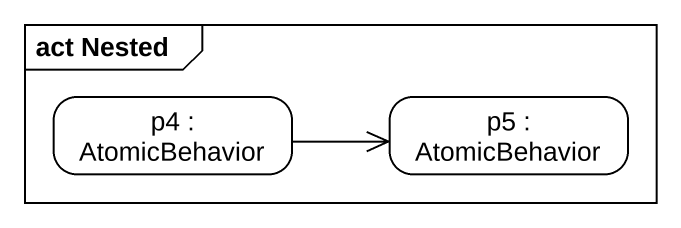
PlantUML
@startuml
mainframe act Nested
hide empty description
state "p4 : AtomicBehavior" as p4
state "p5 : AtomicBehavior" as p5
p4 -right-> p5
@enduml
